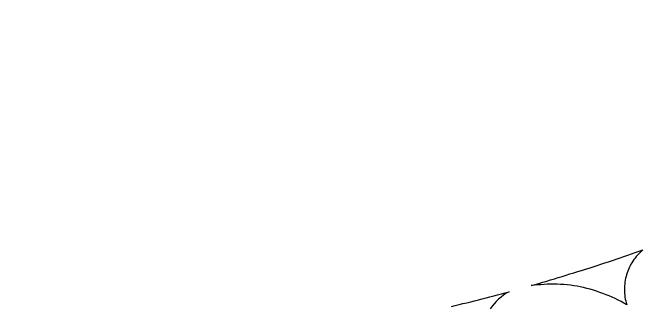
# Model space of a CAD drawing. Extents: x -1903 to -234, y -575 to 545.
# Drawn here: x -1342.9 to -1190.6, y -452.4 to -382.3 of the extents above; entities that cross this region are included whole.
import ezdxf

# ---------------------------------------------------------------- set-up
doc = ezdxf.new("R2010")
doc.units = 0
doc.layers.add('LAYER_1', color=18, linetype='CONTINUOUS')

msp = doc.modelspace()

# ---------------------------------------------------------------- linework, layer by layer
at = {"layer": 'LAYER_1'}
msp.add_lwpolyline([(-1342.912552403855, 545.219890420859, 0.4142135623730951), (-1902.912552403855, -14.78010957914103, 0.4142135623730951), (-1342.912552403855, -574.780109579141, 0.4142135623730951), (-782.912552403855, -14.78010957914103, 0.4142135623730951)], format="xyb", close=True, dxfattribs=at)
msp.add_lwpolyline([(-1192.57470703125, -438.8949584960938), (-1192.923828125, -439.1926574707031), (-1193.259521484375, -439.5021057128906), (-1193.581665039062, -439.8229064941406), (-1193.890258789062, -440.154541015625), (-1194.185180664062, -440.4966125488281), (-1194.466186523438, -440.8486633300781), (-1194.733276367188, -441.2102355957031), (-1194.986206054688, -441.5809020996094), (-1195.22509765625, -441.9601440429688), (-1195.449462890625, -442.3475952148438), (-1195.659545898438, -442.7427368164062), (-1195.854858398438, -443.1451110839844), (-1196.035522460938, -443.5543212890625), (-1196.201416015625, -443.9698486328125), (-1196.35205078125, -444.3912658691406), (-1196.487548828125, -444.8180847167969), (-1196.607788085938, -445.2498779296875), (-1196.712524414062, -445.6861572265625), (-1196.801513671875, -446.12646484375), (-1196.874755859375, -446.5703125), (-1196.932006835938, -447.0172729492188), (-1196.973022460938, -447.4668579101562), (-1196.997680664062, -447.9186096191406), (-1197.005859375, -448.3720397949219), (-1196.997436523438, -448.8266906738281), (-1196.972045898438, -449.2821044921875), (-1196.929565429688, -449.7377624511719), (-1196.869873046875, -450.1932373046875), (-1196.792724609375, -450.6480712890625), (-1196.697998046875, -451.1017150878906), (-1196.58544921875, -451.5537414550781), (-1196.454833984375, -452.003662109375), (-1197.1357421875, -451.6218872070312), (-1197.8154296875, -451.2396850585938), (-1198.517333984375, -450.8877258300781), (-1199.217895507812, -450.5353088378906), (-1199.9384765625, -450.215087890625), (-1200.657836914062, -449.8944396972656), (-1201.395141601562, -449.6077575683594), (-1202.134887695312, -449.3090209960938), (-1202.892456054688, -449.0383911132812), (-1203.648681640625, -448.7673950195312), (-1204.418212890625, -448.5325317382812), (-1205.186401367188, -448.2972717285156), (-1205.965087890625, -448.0993041992188), (-1206.74267578125, -447.9010009765625), (-1207.527954101562, -447.7408752441406), (-1208.312255859375, -447.5804138183594), (-1209.1015625, -447.4588012695312), (-1209.889770507812, -447.3368530273438), (-1210.680419921875, -447.2541198730469), (-1211.470092773438, -447.1710510253906), (-1212.259399414062, -447.1272888183594), (-1213.0478515625, -447.083251953125), (-1213.833251953125, -447.0782775878906), (-1214.617919921875, -447.0730590820312), (-1215.39697265625, -447.1064453125), (-1216.175415039062, -447.1396179199219), (-1216.94580078125, -447.2106628417969), (-1217.719482421875, -447.2682800292969), (-1218.485717773438, -447.35302734375), (-1219.25146484375, -447.4376831054688), (-1218.319702148438, -447.1825256347656), (-1217.387939453125, -446.9273986816406), (-1216.46435546875, -446.6437377929688), (-1215.541137695312, -446.359375), (-1214.617797851562, -446.0750122070312), (-1213.694580078125, -445.7906494140625), (-1212.771240234375, -445.5062866210938), (-1211.848022460938, -445.221923828125), (-1210.924682617188, -444.9375610351562), (-1210.001342773438, -444.6531982421875), (-1209.078125, -444.3688354492188), (-1208.15478515625, -444.08447265625), (-1207.231567382812, -443.8001098632812), (-1206.308227539062, -443.5157470703125), (-1205.385009765625, -443.2313842773438), (-1204.461669921875, -442.947021484375), (-1203.541625976562, -442.6528015136719), (-1202.627685546875, -442.3396606445312), (-1201.7138671875, -442.0264892578125), (-1200.799926757812, -441.7133483886719), (-1199.885986328125, -441.4001770019531), (-1198.972045898438, -441.0870361328125), (-1198.058227539062, -440.7738647460938), (-1197.144287109375, -440.4607238769531), (-1196.230346679688, -440.1475524902344), (-1195.31640625, -439.8344116210938), (-1194.402587890625, -439.521240234375), (-1193.488647460938, -439.2080993652344)], close=True, dxfattribs=at)
msp.add_lwpolyline([(-1238.27685546875, -452.3933715820312), (-1237.35693359375, -452.1723327636719), (-1236.43701171875, -451.9513244628906), (-1235.51708984375, -451.7302856445312), (-1234.59716796875, -451.5092468261719), (-1233.67724609375, -451.2882385253906), (-1232.75732421875, -451.0672302246094), (-1231.83740234375, -450.84619140625), (-1230.918212890625, -450.6225280761719), (-1230.005737304688, -450.3727722167969), (-1229.093139648438, -450.1229858398438), (-1228.1806640625, -449.8731994628906), (-1227.26806640625, -449.6234130859375), (-1226.355590820312, -449.3736572265625), (-1225.442993164062, -449.1238708496094), (-1224.530517578125, -448.8740844726562), (-1225.19384765625, -449.2662353515625), (-1225.829956054688, -449.6953125), (-1226.437744140625, -450.1597595214844), (-1227.016235351562, -450.6579895019531), (-1227.564453125, -451.1884460449219), (-1228.081298828125, -451.74951171875), (-1228.565795898438, -452.339599609375), (-1229.016845703125, -452.9570922851562)], dxfattribs=at)

doc.saveas('drawing.dxf')
